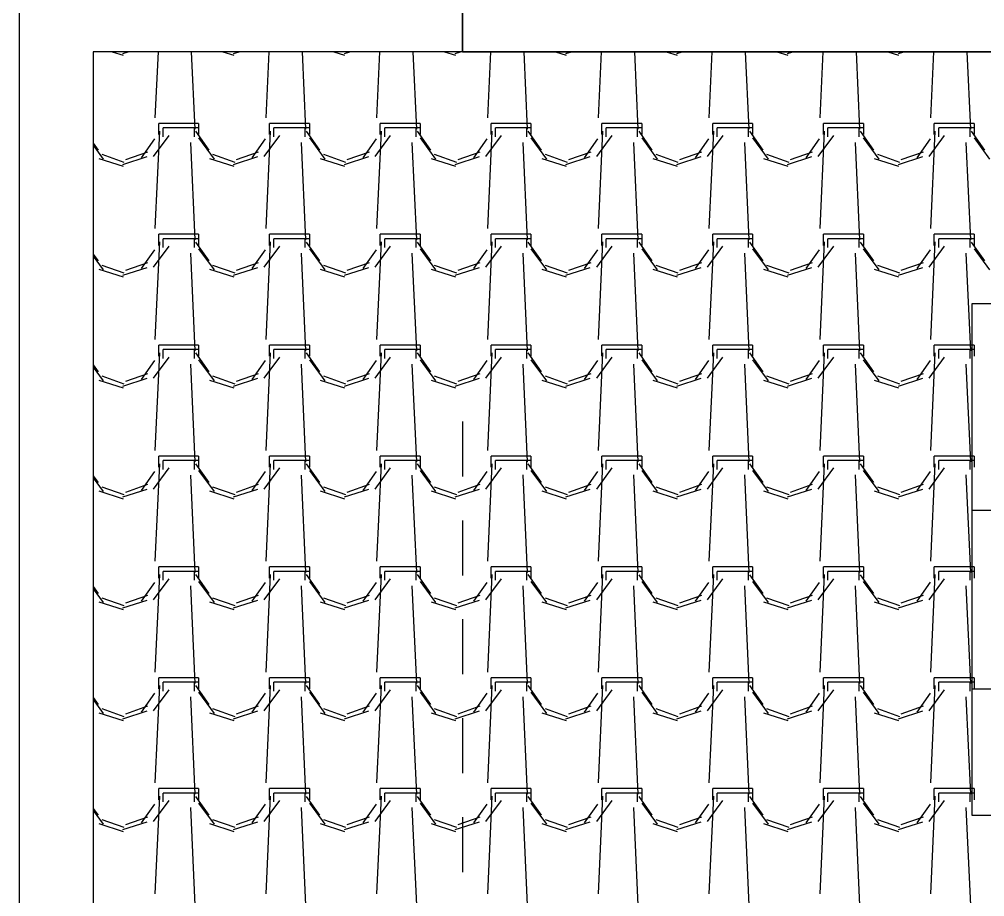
# Model space of a CAD drawing. Header units: millimetres. Extents: x 3923 to 4007, y 744 to 863.
# Drawn here: x 3928.841 to 3931.037, y 844.792 to 846.786 of the extents above; entities that cross this region are included whole.
import ezdxf

# ---------------------------------------------------------------- set-up
doc = ezdxf.new("R2010")
doc.units = ezdxf.units.MM
doc.linetypes.add('HIDDEN2', pattern=[0.1875, 0.125, -0.0625])
for name, color, linetype in [('-HIDRO', 8, 'Continuous'), ('Prumadas_L', 1, 'Continuous'), ('Prumadas_Q', 3, 'Continuous')]:
    doc.layers.add(name, color=color, linetype=linetype)

msp = doc.modelspace()

# ---------------------------------------------------------------- linework, layer by layer
at = {"layer": '-HIDRO', "linetype": 'Continuous'}
for p, q in [((3928.8411, 852.9285), (3928.8411, 830.9115)), ((3929.8491, 846.7125), (3929.8491, 847.2165)), ((3929.8491, 847.2165), (3929.8491, 846.7125)), ((3929.0091, 846.7125), (3929.0091, 831.0795)), ((3932.1171, 846.7125), (3929.0091, 846.7125)), ((3929.0523, 846.7125), (3929.0771, 846.7047)), ((3929.0765, 846.7086), (3929.0888, 846.7125)), ((3929.1566, 846.7125), (3929.1497, 846.5626)), ((3929.2323, 846.7125), (3929.2403, 846.5368)), ((3929.3043, 846.7125), (3929.3291, 846.7047)), ((3929.3285, 846.7086), (3929.3408, 846.7125)), ((3929.4086, 846.7125), (3929.4017, 846.5626)), ((3929.4843, 846.7125), (3929.4923, 846.5368)), ((3929.5563, 846.7125), (3929.5811, 846.7047)), ((3929.5805, 846.7086), (3929.5928, 846.7125)), ((3929.6606, 846.7125), (3929.6537, 846.5626)), ((3929.7363, 846.7125), (3929.7443, 846.5368)), ((3929.8083, 846.7125), (3929.8331, 846.7047)), ((3929.8325, 846.7086), (3929.8448, 846.7125)), ((3929.8491, 846.7125), (3932.3691, 846.7125)), ((3929.9126, 846.7125), (3929.9057, 846.5626)), ((3929.9883, 846.7125), (3929.9963, 846.5368)), ((3930.0603, 846.7125), (3930.0851, 846.7047)), ((3930.0845, 846.7086), (3930.0968, 846.7125)), ((3930.1646, 846.7125), (3930.1577, 846.5626)), ((3930.2403, 846.7125), (3930.2483, 846.5368)), ((3930.3123, 846.7125), (3930.3371, 846.7047)), ((3930.3365, 846.7086), (3930.3488, 846.7125)), ((3930.4166, 846.7125), (3930.4098, 846.5626)), ((3930.4923, 846.7125), (3930.5003, 846.5368)), ((3930.5643, 846.7125), (3930.5891, 846.7047)), ((3930.5885, 846.7086), (3930.6008, 846.7125)), ((3930.6686, 846.7125), (3930.6618, 846.5626)), ((3930.7443, 846.7125), (3930.7523, 846.5368)), ((3930.8163, 846.7125), (3930.8411, 846.7047)), ((3930.8405, 846.7086), (3930.8528, 846.7125)), ((3930.9206, 846.7125), (3930.9138, 846.5626)), ((3930.9963, 846.7125), (3931.0043, 846.5368)), ((3929.2388, 846.5496), (3929.1582, 846.5496)), ((3929.1582, 846.5244), (3929.1582, 846.5496)), ((3929.2489, 846.5496), (3929.2388, 846.5496)), ((3929.2489, 846.5496), (3929.2489, 846.5244)), ((3929.4908, 846.5496), (3929.4102, 846.5496)), ((3929.4102, 846.5244), (3929.4102, 846.5496)), ((3929.5009, 846.5496), (3929.4908, 846.5496)), ((3929.5009, 846.5496), (3929.5009, 846.5244)), ((3929.7428, 846.5496), (3929.6622, 846.5496)), ((3929.6622, 846.5244), (3929.6622, 846.5496)), ((3929.7529, 846.5496), (3929.7428, 846.5496)), ((3929.7529, 846.5496), (3929.7529, 846.5244)), ((3929.9948, 846.5496), (3929.9142, 846.5496)), ((3929.9142, 846.5244), (3929.9142, 846.5496)), ((3930.0049, 846.5496), (3929.9948, 846.5496)), ((3930.0049, 846.5496), (3930.0049, 846.5244)), ((3930.2468, 846.5496), (3930.1662, 846.5496)), ((3930.1662, 846.5244), (3930.1662, 846.5496)), ((3930.2569, 846.5496), (3930.2468, 846.5496)), ((3930.2569, 846.5496), (3930.2569, 846.5244)), ((3930.4988, 846.5496), (3930.4182, 846.5496)), ((3930.4182, 846.5244), (3930.4182, 846.5496)), ((3930.5089, 846.5496), (3930.4988, 846.5496)), ((3930.5089, 846.5496), (3930.5089, 846.5244)), ((3930.7508, 846.5496), (3930.6702, 846.5496)), ((3930.6702, 846.5244), (3930.6702, 846.5496)), ((3930.7609, 846.5496), (3930.7508, 846.5496)), ((3930.7609, 846.5496), (3930.7609, 846.5244)), ((3931.0028, 846.5496), (3930.9222, 846.5496)), ((3930.9222, 846.5244), (3930.9222, 846.5496)), ((3931.0129, 846.5496), (3931.0028, 846.5496)), ((3931.0129, 846.5496), (3931.0129, 846.5244)), ((3929.1598, 846.5323), (3929.1497, 846.3106)), ((3929.2388, 846.5395), (3929.1682, 846.5395)), ((3929.1682, 846.5193), (3929.1682, 846.5395)), ((3929.2388, 846.5395), (3929.2388, 846.5193)), ((3929.2489, 846.5395), (3929.2388, 846.5395)), ((3929.2419, 846.5321), (3929.2721, 846.4892)), ((3929.4118, 846.5323), (3929.4017, 846.3106)), ((3929.4908, 846.5395), (3929.4202, 846.5395)), ((3929.4202, 846.5193), (3929.4202, 846.5395)), ((3929.4908, 846.5395), (3929.4908, 846.5193)), ((3929.5009, 846.5395), (3929.4908, 846.5395)), ((3929.4939, 846.532), (3929.5241, 846.4892)), ((3929.6638, 846.5323), (3929.6537, 846.3106)), ((3929.7428, 846.5395), (3929.6722, 846.5395)), ((3929.6722, 846.5193), (3929.6722, 846.5395)), ((3929.7428, 846.5395), (3929.7428, 846.5193)), ((3929.7529, 846.5395), (3929.7428, 846.5395)), ((3929.7459, 846.532), (3929.7761, 846.4892)), ((3929.9158, 846.5323), (3929.9057, 846.3106)), ((3929.9948, 846.5395), (3929.9242, 846.5395)), ((3929.9242, 846.5193), (3929.9242, 846.5395)), ((3929.9948, 846.5395), (3929.9948, 846.5193)), ((3930.0049, 846.5395), (3929.9948, 846.5395)), ((3929.9979, 846.532), (3930.0281, 846.4892)), ((3930.1678, 846.5323), (3930.1577, 846.3106)), ((3930.2468, 846.5395), (3930.1762, 846.5395)), ((3930.1762, 846.5193), (3930.1762, 846.5395)), ((3930.2468, 846.5395), (3930.2468, 846.5193)), ((3930.2569, 846.5395), (3930.2468, 846.5395)), ((3930.2499, 846.532), (3930.2801, 846.4892)), ((3930.4198, 846.5323), (3930.4098, 846.3106)), ((3930.4988, 846.5395), (3930.4282, 846.5395)), ((3930.4282, 846.5193), (3930.4282, 846.5395)), ((3930.4988, 846.5395), (3930.4988, 846.5193)), ((3930.5089, 846.5395), (3930.4988, 846.5395)), ((3930.5019, 846.532), (3930.5321, 846.4892)), ((3930.6718, 846.5323), (3930.6618, 846.3106)), ((3930.7508, 846.5395), (3930.6802, 846.5395)), ((3930.6802, 846.5193), (3930.6802, 846.5395)), ((3930.7508, 846.5395), (3930.7508, 846.5193)), ((3930.7609, 846.5395), (3930.7508, 846.5395)), ((3930.7539, 846.532), (3930.7841, 846.4892)), ((3930.9238, 846.5323), (3930.9138, 846.3106)), ((3931.0028, 846.5395), (3930.9322, 846.5395)), ((3930.9322, 846.5193), (3930.9322, 846.5395)), ((3931.0028, 846.5395), (3931.0028, 846.5193)), ((3931.0129, 846.5395), (3931.0028, 846.5395)), ((3931.0059, 846.532), (3931.0361, 846.4892)), ((3929.0091, 846.5048), (3929.0201, 846.4892)), ((3929.119, 846.4717), (3929.1492, 846.5145)), ((3929.1464, 846.4747), (3929.1817, 846.5226)), ((3929.2302, 846.5065), (3929.2403, 846.2848)), ((3929.2488, 846.5166), (3929.2841, 846.4687)), ((3929.371, 846.4717), (3929.4012, 846.5145)), ((3929.3984, 846.4747), (3929.4337, 846.5226)), ((3929.4822, 846.5065), (3929.4923, 846.2848)), ((3929.5008, 846.5166), (3929.5361, 846.4687)), ((3929.623, 846.4717), (3929.6532, 846.5145)), ((3929.6504, 846.4747), (3929.6857, 846.5226)), ((3929.7342, 846.5065), (3929.7443, 846.2848)), ((3929.7528, 846.5166), (3929.7881, 846.4687)), ((3929.875, 846.4717), (3929.9052, 846.5145)), ((3929.9024, 846.4747), (3929.9377, 846.5226)), ((3929.9862, 846.5066), (3929.9963, 846.2848)), ((3930.0048, 846.5166), (3930.0401, 846.4687)), ((3930.127, 846.4717), (3930.1572, 846.5145)), ((3930.1544, 846.4747), (3930.1897, 846.5226)), ((3930.2382, 846.5066), (3930.2483, 846.2848)), ((3930.2568, 846.5166), (3930.2921, 846.4687)), ((3930.379, 846.4717), (3930.4093, 846.5145)), ((3930.4064, 846.4747), (3930.4417, 846.5226)), ((3930.4902, 846.5066), (3930.5003, 846.2848)), ((3930.5088, 846.5166), (3930.5441, 846.4687)), ((3930.631, 846.4717), (3930.6613, 846.5145)), ((3930.6584, 846.4747), (3930.6936, 846.5226)), ((3930.7423, 846.5066), (3930.7523, 846.2848)), ((3930.7608, 846.5166), (3930.7961, 846.4687)), ((3930.883, 846.4717), (3930.9133, 846.5145)), ((3930.9104, 846.4747), (3930.9456, 846.5226)), ((3930.9943, 846.5066), (3931.0043, 846.2848)), ((3931.0128, 846.5166), (3931.0481, 846.4687)), ((3929.0091, 846.5), (3929.0321, 846.4687)), ((3929.0831, 846.4679), (3929.1335, 846.4855)), ((3929.3351, 846.4679), (3929.3855, 846.4855)), ((3929.5871, 846.4679), (3929.6375, 846.4855)), ((3929.8391, 846.4679), (3929.8895, 846.4855)), ((3930.0911, 846.4679), (3930.1415, 846.4855)), ((3930.3431, 846.4679), (3930.3935, 846.4855)), ((3930.5951, 846.4679), (3930.6455, 846.4855)), ((3930.8471, 846.4679), (3930.8975, 846.4855)), ((3929.0217, 846.4703), (3929.0771, 846.4527)), ((3929.0288, 846.4796), (3929.0792, 846.4619)), ((3929.0765, 846.4566), (3929.1319, 846.4743)), ((3929.2737, 846.4703), (3929.3291, 846.4527)), ((3929.2808, 846.4796), (3929.3312, 846.4619)), ((3929.3285, 846.4566), (3929.3839, 846.4743)), ((3929.5257, 846.4703), (3929.5811, 846.4527)), ((3929.5328, 846.4796), (3929.5832, 846.4619)), ((3929.5805, 846.4566), (3929.6359, 846.4743)), ((3929.7777, 846.4703), (3929.8331, 846.4527)), ((3929.7848, 846.4796), (3929.8352, 846.4619)), ((3929.8325, 846.4566), (3929.8879, 846.4743)), ((3930.0297, 846.4703), (3930.0851, 846.4527)), ((3930.0368, 846.4796), (3930.0872, 846.4619)), ((3930.0845, 846.4566), (3930.1399, 846.4743)), ((3930.2817, 846.4703), (3930.3371, 846.4527)), ((3930.2888, 846.4796), (3930.3392, 846.4619)), ((3930.3365, 846.4566), (3930.3919, 846.4743)), ((3930.5337, 846.4703), (3930.5891, 846.4527)), ((3930.5408, 846.4796), (3930.5912, 846.4619)), ((3930.5885, 846.4566), (3930.6439, 846.4743)), ((3930.7857, 846.4703), (3930.8411, 846.4527)), ((3930.7928, 846.4796), (3930.8432, 846.4619)), ((3930.8405, 846.4566), (3930.8959, 846.4743)), ((3929.2388, 846.2976), (3929.1582, 846.2976)), ((3929.1582, 846.2724), (3929.1582, 846.2976)), ((3929.2388, 846.2875), (3929.1682, 846.2875)), ((3929.1682, 846.2673), (3929.1682, 846.2875)), ((3929.2489, 846.2976), (3929.2388, 846.2976)), ((3929.2388, 846.2875), (3929.2388, 846.2673)), ((3929.2489, 846.2875), (3929.2388, 846.2875)), ((3929.2489, 846.2976), (3929.2489, 846.2724)), ((3929.4908, 846.2976), (3929.4102, 846.2976)), ((3929.4102, 846.2724), (3929.4102, 846.2976)), ((3929.4908, 846.2875), (3929.4202, 846.2875)), ((3929.4202, 846.2673), (3929.4202, 846.2875)), ((3929.5009, 846.2976), (3929.4908, 846.2976)), ((3929.4908, 846.2875), (3929.4908, 846.2673)), ((3929.5009, 846.2875), (3929.4908, 846.2875)), ((3929.5009, 846.2976), (3929.5009, 846.2724)), ((3929.7428, 846.2976), (3929.6622, 846.2976)), ((3929.6622, 846.2724), (3929.6622, 846.2976)), ((3929.7428, 846.2875), (3929.6722, 846.2875)), ((3929.6722, 846.2673), (3929.6722, 846.2875)), ((3929.7529, 846.2976), (3929.7428, 846.2976)), ((3929.7428, 846.2875), (3929.7428, 846.2673)), ((3929.7529, 846.2875), (3929.7428, 846.2875)), ((3929.7529, 846.2976), (3929.7529, 846.2724)), ((3929.9948, 846.2976), (3929.9142, 846.2976)), ((3929.9142, 846.2724), (3929.9142, 846.2976)), ((3929.9948, 846.2875), (3929.9242, 846.2875)), ((3929.9242, 846.2673), (3929.9242, 846.2875)), ((3930.0049, 846.2976), (3929.9948, 846.2976)), ((3929.9948, 846.2875), (3929.9948, 846.2673)), ((3930.0049, 846.2875), (3929.9948, 846.2875)), ((3930.0049, 846.2976), (3930.0049, 846.2724)), ((3930.2468, 846.2976), (3930.1662, 846.2976)), ((3930.1662, 846.2724), (3930.1662, 846.2976)), ((3930.2468, 846.2875), (3930.1762, 846.2875)), ((3930.1762, 846.2673), (3930.1762, 846.2875)), ((3930.2569, 846.2976), (3930.2468, 846.2976)), ((3930.2468, 846.2875), (3930.2468, 846.2673)), ((3930.2569, 846.2875), (3930.2468, 846.2875)), ((3930.2569, 846.2976), (3930.2569, 846.2724)), ((3930.4988, 846.2976), (3930.4182, 846.2976)), ((3930.4182, 846.2724), (3930.4182, 846.2976)), ((3930.4988, 846.2875), (3930.4282, 846.2875)), ((3930.4282, 846.2673), (3930.4282, 846.2875)), ((3930.5089, 846.2976), (3930.4988, 846.2976)), ((3930.4988, 846.2875), (3930.4988, 846.2673)), ((3930.5089, 846.2875), (3930.4988, 846.2875)), ((3930.5089, 846.2976), (3930.5089, 846.2724)), ((3930.7508, 846.2976), (3930.6702, 846.2976)), ((3930.6702, 846.2724), (3930.6702, 846.2976)), ((3930.7508, 846.2875), (3930.6802, 846.2875)), ((3930.6802, 846.2673), (3930.6802, 846.2875)), ((3930.7609, 846.2976), (3930.7508, 846.2976)), ((3930.7508, 846.2875), (3930.7508, 846.2673)), ((3930.7609, 846.2875), (3930.7508, 846.2875)), ((3930.7609, 846.2976), (3930.7609, 846.2724)), ((3931.0028, 846.2976), (3930.9222, 846.2976)), ((3930.9222, 846.2724), (3930.9222, 846.2976)), ((3931.0028, 846.2875), (3930.9322, 846.2875)), ((3930.9322, 846.2673), (3930.9322, 846.2875)), ((3931.0129, 846.2976), (3931.0028, 846.2976)), ((3931.0028, 846.2875), (3931.0028, 846.2673)), ((3931.0129, 846.2875), (3931.0028, 846.2875)), ((3931.0129, 846.2976), (3931.0129, 846.2724)), ((3929.119, 846.2197), (3929.1492, 846.2625)), ((3929.1464, 846.2227), (3929.1817, 846.2706)), ((3929.1598, 846.2803), (3929.1497, 846.0586)), ((3929.2419, 846.2801), (3929.2721, 846.2372)), ((3929.2488, 846.2646), (3929.2841, 846.2167)), ((3929.371, 846.2197), (3929.4012, 846.2625)), ((3929.3984, 846.2227), (3929.4337, 846.2706)), ((3929.4118, 846.2803), (3929.4017, 846.0586)), ((3929.4939, 846.2801), (3929.5241, 846.2372)), ((3929.5008, 846.2646), (3929.5361, 846.2167)), ((3929.623, 846.2197), (3929.6532, 846.2625)), ((3929.6504, 846.2227), (3929.6857, 846.2706)), ((3929.6638, 846.2803), (3929.6537, 846.0586)), ((3929.7459, 846.28), (3929.7761, 846.2372)), ((3929.7528, 846.2646), (3929.7881, 846.2167)), ((3929.875, 846.2197), (3929.9052, 846.2625)), ((3929.9024, 846.2227), (3929.9377, 846.2706)), ((3929.9158, 846.2803), (3929.9057, 846.0586)), ((3929.9979, 846.28), (3930.0281, 846.2372)), ((3930.0048, 846.2646), (3930.0401, 846.2167)), ((3930.127, 846.2197), (3930.1573, 846.2625)), ((3930.1544, 846.2227), (3930.1897, 846.2706)), ((3930.1678, 846.2803), (3930.1577, 846.0586)), ((3930.2499, 846.28), (3930.2801, 846.2372)), ((3930.2568, 846.2646), (3930.2921, 846.2167)), ((3930.379, 846.2197), (3930.4093, 846.2625)), ((3930.4064, 846.2227), (3930.4416, 846.2706)), ((3930.4198, 846.2803), (3930.4098, 846.0586)), ((3930.5019, 846.28), (3930.5321, 846.2372)), ((3930.5088, 846.2646), (3930.5441, 846.2167)), ((3930.631, 846.2197), (3930.6613, 846.2625)), ((3930.6584, 846.2227), (3930.6936, 846.2706)), ((3930.6718, 846.2803), (3930.6618, 846.0586)), ((3930.7539, 846.28), (3930.7841, 846.2372)), ((3930.7608, 846.2646), (3930.7961, 846.2167)), ((3930.883, 846.2197), (3930.9133, 846.2625)), ((3930.9104, 846.2227), (3930.9456, 846.2706)), ((3930.9238, 846.2803), (3930.9138, 846.0586)), ((3931.0059, 846.28), (3931.0361, 846.2372)), ((3931.0128, 846.2646), (3931.0481, 846.2167)), ((3929.0091, 846.2528), (3929.0201, 846.2372)), ((3929.0091, 846.248), (3929.0321, 846.2167)), ((3929.2302, 846.2545), (3929.2403, 846.0328)), ((3929.4822, 846.2545), (3929.4923, 846.0328)), ((3929.7342, 846.2545), (3929.7443, 846.0328)), ((3929.9862, 846.2546), (3929.9963, 846.0328)), ((3930.2382, 846.2546), (3930.2483, 846.0328)), ((3930.4902, 846.2546), (3930.5003, 846.0328)), ((3930.7423, 846.2546), (3930.7523, 846.0328)), ((3930.9943, 846.2546), (3931.0043, 846.0328)), ((3929.0217, 846.2183), (3929.0771, 846.2007)), ((3929.0288, 846.2276), (3929.0792, 846.2099)), ((3929.0765, 846.2046), (3929.1319, 846.2223)), ((3929.0831, 846.2159), (3929.1335, 846.2335)), ((3929.2737, 846.2183), (3929.3291, 846.2007)), ((3929.2808, 846.2276), (3929.3312, 846.2099)), ((3929.3285, 846.2046), (3929.3839, 846.2223)), ((3929.3351, 846.2159), (3929.3855, 846.2335)), ((3929.5257, 846.2183), (3929.5811, 846.2007)), ((3929.5328, 846.2276), (3929.5832, 846.2099)), ((3929.5805, 846.2046), (3929.6359, 846.2223)), ((3929.5871, 846.2159), (3929.6375, 846.2335)), ((3929.7777, 846.2183), (3929.8331, 846.2007)), ((3929.7848, 846.2276), (3929.8352, 846.2099)), ((3929.8325, 846.2046), (3929.8879, 846.2223)), ((3929.8391, 846.2159), (3929.8895, 846.2335)), ((3930.0297, 846.2183), (3930.0851, 846.2007)), ((3930.0368, 846.2276), (3930.0872, 846.2099)), ((3930.0845, 846.2046), (3930.1399, 846.2223)), ((3930.0911, 846.2159), (3930.1415, 846.2335)), ((3930.2817, 846.2183), (3930.3371, 846.2007)), ((3930.2888, 846.2276), (3930.3392, 846.2099)), ((3930.3365, 846.2046), (3930.3919, 846.2223)), ((3930.3431, 846.2159), (3930.3935, 846.2335)), ((3930.5337, 846.2183), (3930.5891, 846.2007)), ((3930.5408, 846.2276), (3930.5912, 846.2099)), ((3930.5885, 846.2046), (3930.6439, 846.2223)), ((3930.5951, 846.2159), (3930.6455, 846.2335)), ((3930.7857, 846.2183), (3930.8411, 846.2007)), ((3930.7928, 846.2276), (3930.8432, 846.2099)), ((3930.8405, 846.2046), (3930.8959, 846.2223)), ((3930.8471, 846.2159), (3930.8975, 846.2335)), ((3929.2388, 846.0456), (3929.1582, 846.0456)), ((3929.1582, 846.0204), (3929.1582, 846.0456)), ((3929.2489, 846.0456), (3929.2388, 846.0456)), ((3929.2489, 846.0456), (3929.2489, 846.0204)), ((3929.4908, 846.0456), (3929.4102, 846.0456)), ((3929.4102, 846.0204), (3929.4102, 846.0456)), ((3929.5009, 846.0456), (3929.4908, 846.0456)), ((3929.5009, 846.0456), (3929.5009, 846.0204)), ((3929.7428, 846.0456), (3929.6622, 846.0456)), ((3929.6622, 846.0204), (3929.6622, 846.0456)), ((3929.7529, 846.0456), (3929.7428, 846.0456)), ((3929.7529, 846.0456), (3929.7529, 846.0204)), ((3929.9948, 846.0456), (3929.9142, 846.0456)), ((3929.9142, 846.0204), (3929.9142, 846.0456)), ((3930.0049, 846.0456), (3929.9948, 846.0456)), ((3930.0049, 846.0456), (3930.0049, 846.0204)), ((3930.2468, 846.0456), (3930.1662, 846.0456)), ((3930.1662, 846.0204), (3930.1662, 846.0456)), ((3930.2569, 846.0456), (3930.2468, 846.0456)), ((3930.2569, 846.0456), (3930.2569, 846.0204)), ((3930.4988, 846.0456), (3930.4182, 846.0456)), ((3930.4182, 846.0204), (3930.4182, 846.0456)), ((3930.5089, 846.0456), (3930.4988, 846.0456)), ((3930.5089, 846.0456), (3930.5089, 846.0204)), ((3930.7508, 846.0456), (3930.6702, 846.0456)), ((3930.6702, 846.0204), (3930.6702, 846.0456)), ((3930.7609, 846.0456), (3930.7508, 846.0456)), ((3930.7609, 846.0456), (3930.7609, 846.0204)), ((3931.0028, 846.0456), (3930.9222, 846.0456)), ((3930.9222, 846.0204), (3930.9222, 846.0456)), ((3931.0129, 846.0456), (3931.0028, 846.0456)), ((3931.0129, 846.0456), (3931.0129, 846.0204)), ((3929.1598, 846.0283), (3929.1497, 845.8066)), ((3929.2388, 846.0355), (3929.1682, 846.0355)), ((3929.1682, 846.0153), (3929.1682, 846.0355)), ((3929.2388, 846.0355), (3929.2388, 846.0153)), ((3929.2489, 846.0355), (3929.2388, 846.0355)), ((3929.2419, 846.0281), (3929.2721, 845.9852)), ((3929.4118, 846.0283), (3929.4017, 845.8066)), ((3929.4908, 846.0355), (3929.4202, 846.0355)), ((3929.4202, 846.0153), (3929.4202, 846.0355)), ((3929.4908, 846.0355), (3929.4908, 846.0153)), ((3929.5009, 846.0355), (3929.4908, 846.0355)), ((3929.4939, 846.0281), (3929.5241, 845.9852)), ((3929.6638, 846.0283), (3929.6537, 845.8066)), ((3929.7428, 846.0355), (3929.6722, 846.0355)), ((3929.6722, 846.0153), (3929.6722, 846.0355)), ((3929.7428, 846.0355), (3929.7428, 846.0153)), ((3929.7529, 846.0355), (3929.7428, 846.0355)), ((3929.7459, 846.0281), (3929.7761, 845.9852)), ((3929.9158, 846.0283), (3929.9057, 845.8066)), ((3929.9948, 846.0355), (3929.9242, 846.0355)), ((3929.9242, 846.0153), (3929.9242, 846.0355)), ((3929.9948, 846.0355), (3929.9948, 846.0153)), ((3930.0049, 846.0355), (3929.9948, 846.0355)), ((3929.9979, 846.028), (3930.0281, 845.9852)), ((3930.1678, 846.0283), (3930.1577, 845.8066)), ((3930.2468, 846.0355), (3930.1762, 846.0355)), ((3930.1762, 846.0153), (3930.1762, 846.0355)), ((3930.2468, 846.0355), (3930.2468, 846.0153)), ((3930.2569, 846.0355), (3930.2468, 846.0355)), ((3930.2499, 846.028), (3930.2801, 845.9852)), ((3930.4198, 846.0283), (3930.4098, 845.8066)), ((3930.4988, 846.0355), (3930.4282, 846.0355)), ((3930.4282, 846.0153), (3930.4282, 846.0355)), ((3930.4988, 846.0355), (3930.4988, 846.0153)), ((3930.5089, 846.0355), (3930.4988, 846.0355)), ((3930.5019, 846.028), (3930.5321, 845.9852)), ((3930.6718, 846.0283), (3930.6618, 845.8066)), ((3930.7508, 846.0355), (3930.6802, 846.0355)), ((3930.6802, 846.0153), (3930.6802, 846.0355)), ((3930.7508, 846.0355), (3930.7508, 846.0153)), ((3930.7609, 846.0355), (3930.7508, 846.0355)), ((3930.7539, 846.028), (3930.7841, 845.9852)), ((3930.9238, 846.0283), (3930.9138, 845.8066)), ((3931.0028, 846.0355), (3930.9322, 846.0355)), ((3930.9322, 846.0153), (3930.9322, 846.0355)), ((3931.0028, 846.0355), (3931.0028, 846.0153)), ((3931.0129, 846.0355), (3931.0028, 846.0355)), ((3929.0091, 846.0008), (3929.0201, 845.9852)), ((3929.119, 845.9677), (3929.1492, 846.0105)), ((3929.1464, 845.9707), (3929.1817, 846.0186)), ((3929.2302, 846.0025), (3929.2403, 845.7808)), ((3929.2489, 846.0126), (3929.2841, 845.9647)), ((3929.371, 845.9677), (3929.4012, 846.0105)), ((3929.3984, 845.9707), (3929.4337, 846.0186)), ((3929.4822, 846.0025), (3929.4923, 845.7808)), ((3929.5008, 846.0126), (3929.5361, 845.9647)), ((3929.623, 845.9677), (3929.6532, 846.0105)), ((3929.6504, 845.9707), (3929.6857, 846.0186)), ((3929.7342, 846.0025), (3929.7443, 845.7808)), ((3929.7528, 846.0126), (3929.7881, 845.9647)), ((3929.875, 845.9677), (3929.9052, 846.0105)), ((3929.9024, 845.9707), (3929.9377, 846.0186)), ((3929.9862, 846.0026), (3929.9963, 845.7808)), ((3930.0048, 846.0126), (3930.0401, 845.9647)), ((3930.127, 845.9677), (3930.1573, 846.0105)), ((3930.1544, 845.9707), (3930.1896, 846.0186)), ((3930.2382, 846.0026), (3930.2483, 845.7808)), ((3930.2568, 846.0126), (3930.2921, 845.9647)), ((3930.379, 845.9677), (3930.4093, 846.0105)), ((3930.4064, 845.9707), (3930.4416, 846.0186)), ((3930.4902, 846.0026), (3930.5003, 845.7808)), ((3930.5088, 846.0126), (3930.5441, 845.9647)), ((3930.631, 845.9677), (3930.6613, 846.0105)), ((3930.6584, 845.9707), (3930.6936, 846.0186)), ((3930.7423, 846.0026), (3930.7523, 845.7808)), ((3930.7608, 846.0126), (3930.7961, 845.9647)), ((3930.883, 845.9677), (3930.9133, 846.0105)), ((3930.9104, 845.9707), (3930.9456, 846.0186)), ((3930.9943, 846.0026), (3931.0043, 845.7808)), ((3929.0091, 845.996), (3929.0321, 845.9647)), ((3929.0831, 845.9639), (3929.1335, 845.9815)), ((3929.3351, 845.9639), (3929.3855, 845.9815)), ((3929.5871, 845.9639), (3929.6375, 845.9815)), ((3929.8391, 845.9639), (3929.8895, 845.9815)), ((3930.0911, 845.9639), (3930.1415, 845.9815)), ((3930.3431, 845.9639), (3930.3935, 845.9815)), ((3930.5951, 845.9639), (3930.6455, 845.9815)), ((3930.8471, 845.9639), (3930.8975, 845.9815)), ((3929.0217, 845.9663), (3929.0771, 845.9487)), ((3929.0288, 845.9756), (3929.0792, 845.9579)), ((3929.0765, 845.9526), (3929.1319, 845.9703)), ((3929.2737, 845.9663), (3929.3291, 845.9487)), ((3929.2808, 845.9756), (3929.3312, 845.9579)), ((3929.3285, 845.9526), (3929.3839, 845.9703)), ((3929.5257, 845.9663), (3929.5811, 845.9487)), ((3929.5328, 845.9756), (3929.5832, 845.9579)), ((3929.5805, 845.9526), (3929.6359, 845.9703)), ((3929.7777, 845.9663), (3929.8331, 845.9487)), ((3929.7848, 845.9756), (3929.8352, 845.9579)), ((3929.8325, 845.9526), (3929.8879, 845.9703)), ((3930.0297, 845.9663), (3930.0851, 845.9487)), ((3930.0368, 845.9756), (3930.0872, 845.9579)), ((3930.0845, 845.9526), (3930.1399, 845.9703)), ((3930.2817, 845.9663), (3930.3371, 845.9487)), ((3930.2888, 845.9756), (3930.3392, 845.9579)), ((3930.3365, 845.9526), (3930.3919, 845.9703)), ((3930.5337, 845.9663), (3930.5891, 845.9487)), ((3930.5408, 845.9756), (3930.5912, 845.9579)), ((3930.5885, 845.9526), (3930.6439, 845.9703)), ((3930.7857, 845.9663), (3930.8411, 845.9487)), ((3930.7928, 845.9756), (3930.8432, 845.9579)), ((3930.8405, 845.9526), (3930.8959, 845.9703)), ((3929.2388, 845.7936), (3929.1582, 845.7936)), ((3929.1582, 845.7684), (3929.1582, 845.7936)), ((3929.2388, 845.7835), (3929.1682, 845.7835)), ((3929.1682, 845.7633), (3929.1682, 845.7835)), ((3929.2489, 845.7936), (3929.2388, 845.7936)), ((3929.2388, 845.7835), (3929.2388, 845.7633)), ((3929.2489, 845.7835), (3929.2388, 845.7835)), ((3929.2489, 845.7936), (3929.2489, 845.7684)), ((3929.4908, 845.7936), (3929.4102, 845.7936)), ((3929.4102, 845.7684), (3929.4102, 845.7936)), ((3929.4908, 845.7835), (3929.4202, 845.7835)), ((3929.4202, 845.7633), (3929.4202, 845.7835)), ((3929.5009, 845.7936), (3929.4908, 845.7936)), ((3929.4908, 845.7835), (3929.4908, 845.7633)), ((3929.5009, 845.7835), (3929.4908, 845.7835)), ((3929.5009, 845.7936), (3929.5009, 845.7684)), ((3929.7428, 845.7936), (3929.6622, 845.7936)), ((3929.6622, 845.7684), (3929.6622, 845.7936)), ((3929.7428, 845.7835), (3929.6722, 845.7835)), ((3929.6722, 845.7633), (3929.6722, 845.7835)), ((3929.7529, 845.7936), (3929.7428, 845.7936)), ((3929.7428, 845.7835), (3929.7428, 845.7633)), ((3929.7529, 845.7835), (3929.7428, 845.7835)), ((3929.7529, 845.7936), (3929.7529, 845.7684)), ((3929.9948, 845.7936), (3929.9142, 845.7936)), ((3929.9142, 845.7684), (3929.9142, 845.7936)), ((3929.9948, 845.7835), (3929.9242, 845.7835)), ((3929.9242, 845.7633), (3929.9242, 845.7835)), ((3930.0049, 845.7936), (3929.9948, 845.7936)), ((3929.9948, 845.7835), (3929.9948, 845.7633)), ((3930.0049, 845.7835), (3929.9948, 845.7835)), ((3930.0049, 845.7936), (3930.0049, 845.7684)), ((3930.2468, 845.7936), (3930.1662, 845.7936)), ((3930.1662, 845.7684), (3930.1662, 845.7936)), ((3930.2468, 845.7835), (3930.1762, 845.7835)), ((3930.1762, 845.7633), (3930.1762, 845.7835)), ((3930.2569, 845.7936), (3930.2468, 845.7936)), ((3930.2468, 845.7835), (3930.2468, 845.7633)), ((3930.2569, 845.7835), (3930.2468, 845.7835)), ((3930.2569, 845.7936), (3930.2569, 845.7684)), ((3930.4988, 845.7936), (3930.4182, 845.7936)), ((3930.4182, 845.7684), (3930.4182, 845.7936)), ((3930.4988, 845.7835), (3930.4282, 845.7835)), ((3930.4282, 845.7633), (3930.4282, 845.7835)), ((3930.5089, 845.7936), (3930.4988, 845.7936)), ((3930.4988, 845.7835), (3930.4988, 845.7633)), ((3930.5089, 845.7835), (3930.4988, 845.7835)), ((3930.5089, 845.7936), (3930.5089, 845.7684)), ((3930.7508, 845.7936), (3930.6702, 845.7936)), ((3930.6702, 845.7684), (3930.6702, 845.7936)), ((3930.7508, 845.7835), (3930.6802, 845.7835)), ((3930.6802, 845.7633), (3930.6802, 845.7835)), ((3930.7609, 845.7936), (3930.7508, 845.7936)), ((3930.7508, 845.7835), (3930.7508, 845.7633)), ((3930.7609, 845.7835), (3930.7508, 845.7835)), ((3930.7609, 845.7936), (3930.7609, 845.7684)), ((3931.0028, 845.7936), (3930.9222, 845.7936)), ((3930.9222, 845.7684), (3930.9222, 845.7936)), ((3931.0028, 845.7835), (3930.9322, 845.7835)), ((3930.9322, 845.7633), (3930.9322, 845.7835)), ((3931.0129, 845.7936), (3931.0028, 845.7936)), ((3931.0028, 845.7835), (3931.0028, 845.7633)), ((3931.0129, 845.7835), (3931.0028, 845.7835)), ((3931.0129, 845.7936), (3931.0129, 845.7684)), ((3929.119, 845.7157), (3929.1492, 845.7585)), ((3929.1464, 845.7187), (3929.1817, 845.7666)), ((3929.1598, 845.7763), (3929.1497, 845.5546)), ((3929.2419, 845.7761), (3929.2721, 845.7332)), ((3929.2489, 845.7606), (3929.2841, 845.7127)), ((3929.371, 845.7157), (3929.4012, 845.7585)), ((3929.3984, 845.7187), (3929.4337, 845.7666)), ((3929.4118, 845.7763), (3929.4017, 845.5546)), ((3929.4939, 845.7761), (3929.5241, 845.7332)), ((3929.5009, 845.7606), (3929.5361, 845.7127)), ((3929.623, 845.7157), (3929.6532, 845.7585)), ((3929.6504, 845.7187), (3929.6857, 845.7666)), ((3929.6638, 845.7763), (3929.6537, 845.5546)), ((3929.7459, 845.7761), (3929.7761, 845.7332)), ((3929.7528, 845.7606), (3929.7881, 845.7127)), ((3929.875, 845.7157), (3929.9053, 845.7585)), ((3929.9024, 845.7187), (3929.9376, 845.7666)), ((3929.9158, 845.7763), (3929.9057, 845.5546)), ((3929.9979, 845.7761), (3930.0281, 845.7332)), ((3930.0048, 845.7606), (3930.0401, 845.7127)), ((3930.127, 845.7157), (3930.1573, 845.7585)), ((3930.1544, 845.7187), (3930.1896, 845.7666)), ((3930.1678, 845.7763), (3930.1577, 845.5546)), ((3930.2499, 845.776), (3930.2801, 845.7332)), ((3930.2568, 845.7606), (3930.2921, 845.7127)), ((3930.379, 845.7157), (3930.4093, 845.7585)), ((3930.4064, 845.7187), (3930.4416, 845.7666)), ((3930.4198, 845.7763), (3930.4098, 845.5546)), ((3930.5019, 845.776), (3930.5321, 845.7332)), ((3930.5088, 845.7606), (3930.5441, 845.7127)), ((3930.631, 845.7157), (3930.6613, 845.7585)), ((3930.6584, 845.7187), (3930.6936, 845.7666)), ((3930.6718, 845.7763), (3930.6618, 845.5546)), ((3930.7539, 845.776), (3930.7841, 845.7332)), ((3930.7608, 845.7606), (3930.7961, 845.7127)), ((3930.883, 845.7157), (3930.9133, 845.7586)), ((3930.9104, 845.7187), (3930.9456, 845.7666)), ((3930.9238, 845.7763), (3930.9138, 845.5546)), ((3929.0091, 845.7488), (3929.0201, 845.7332)), ((3929.0091, 845.744), (3929.0321, 845.7127)), ((3929.2302, 845.7505), (3929.2403, 845.5288)), ((3929.4822, 845.7505), (3929.4923, 845.5288)), ((3929.7342, 845.7505), (3929.7443, 845.5288)), ((3929.9862, 845.7506), (3929.9963, 845.5288)), ((3930.2382, 845.7506), (3930.2483, 845.5288)), ((3930.4902, 845.7506), (3930.5003, 845.5288)), ((3930.7423, 845.7506), (3930.7523, 845.5288)), ((3930.9943, 845.7506), (3931.0043, 845.5288)), ((3929.0217, 845.7143), (3929.0771, 845.6966)), ((3929.0288, 845.7236), (3929.0792, 845.7059)), ((3929.0765, 845.7006), (3929.1319, 845.7182)), ((3929.0831, 845.7119), (3929.1335, 845.7295)), ((3929.2737, 845.7143), (3929.3291, 845.6966)), ((3929.2808, 845.7236), (3929.3312, 845.7059)), ((3929.3285, 845.7006), (3929.3839, 845.7182)), ((3929.3351, 845.7119), (3929.3855, 845.7295)), ((3929.5257, 845.7143), (3929.5811, 845.6966)), ((3929.5328, 845.7236), (3929.5832, 845.7059)), ((3929.5805, 845.7006), (3929.6359, 845.7182)), ((3929.5871, 845.7119), (3929.6375, 845.7295)), ((3929.7777, 845.7143), (3929.8331, 845.6966)), ((3929.7848, 845.7236), (3929.8352, 845.7059)), ((3929.8325, 845.7006), (3929.8879, 845.7182)), ((3929.8391, 845.7119), (3929.8895, 845.7295)), ((3930.0297, 845.7143), (3930.0851, 845.6966)), ((3930.0368, 845.7236), (3930.0872, 845.7059)), ((3930.0845, 845.7006), (3930.1399, 845.7182)), ((3930.0911, 845.7119), (3930.1415, 845.7295)), ((3930.2817, 845.7143), (3930.3371, 845.6966)), ((3930.2888, 845.7236), (3930.3392, 845.7059)), ((3930.3365, 845.7006), (3930.3919, 845.7182)), ((3930.3431, 845.7119), (3930.3935, 845.7295)), ((3930.5337, 845.7143), (3930.5891, 845.6966)), ((3930.5408, 845.7236), (3930.5912, 845.7059)), ((3930.5885, 845.7006), (3930.6439, 845.7182)), ((3930.5951, 845.7119), (3930.6455, 845.7295)), ((3930.7857, 845.7143), (3930.8411, 845.6966)), ((3930.7928, 845.7236), (3930.8432, 845.7059)), ((3930.8405, 845.7006), (3930.8959, 845.7182)), ((3930.8471, 845.7119), (3930.8975, 845.7295)), ((3929.2388, 845.5416), (3929.1582, 845.5416)), ((3929.1582, 845.5164), (3929.1582, 845.5416)), ((3929.2489, 845.5416), (3929.2388, 845.5416)), ((3929.2489, 845.5416), (3929.2489, 845.5164)), ((3929.4908, 845.5416), (3929.4102, 845.5416)), ((3929.4102, 845.5164), (3929.4102, 845.5416)), ((3929.5009, 845.5416), (3929.4908, 845.5416)), ((3929.5009, 845.5416), (3929.5009, 845.5164)), ((3929.7428, 845.5416), (3929.6622, 845.5416)), ((3929.6622, 845.5164), (3929.6622, 845.5416)), ((3929.7529, 845.5416), (3929.7428, 845.5416)), ((3929.7529, 845.5416), (3929.7529, 845.5164)), ((3929.9948, 845.5416), (3929.9142, 845.5416)), ((3929.9142, 845.5164), (3929.9142, 845.5416)), ((3930.0049, 845.5416), (3929.9948, 845.5416)), ((3930.0049, 845.5416), (3930.0049, 845.5164)), ((3930.2468, 845.5416), (3930.1662, 845.5416)), ((3930.1662, 845.5164), (3930.1662, 845.5416)), ((3930.2569, 845.5416), (3930.2468, 845.5416)), ((3930.2569, 845.5416), (3930.2569, 845.5164)), ((3930.4988, 845.5416), (3930.4182, 845.5416)), ((3930.4182, 845.5164), (3930.4182, 845.5416)), ((3930.5089, 845.5416), (3930.4988, 845.5416)), ((3930.5089, 845.5416), (3930.5089, 845.5164)), ((3930.7508, 845.5416), (3930.6702, 845.5416)), ((3930.6702, 845.5164), (3930.6702, 845.5416)), ((3930.7609, 845.5416), (3930.7508, 845.5416)), ((3930.7609, 845.5416), (3930.7609, 845.5164)), ((3931.0028, 845.5416), (3930.9222, 845.5416)), ((3930.9222, 845.5164), (3930.9222, 845.5416)), ((3931.0129, 845.5416), (3931.0028, 845.5416)), ((3931.0129, 845.5416), (3931.0129, 845.5164)), ((3929.1598, 845.5243), (3929.1497, 845.3026)), ((3929.2388, 845.5315), (3929.1682, 845.5315)), ((3929.1682, 845.5113), (3929.1682, 845.5315)), ((3929.2388, 845.5315), (3929.2388, 845.5113)), ((3929.2489, 845.5315), (3929.2388, 845.5315)), ((3929.2419, 845.5241), (3929.2721, 845.4812)), ((3929.4118, 845.5243), (3929.4017, 845.3026)), ((3929.4908, 845.5315), (3929.4202, 845.5315)), ((3929.4202, 845.5113), (3929.4202, 845.5315)), ((3929.4908, 845.5315), (3929.4908, 845.5113)), ((3929.5009, 845.5315), (3929.4908, 845.5315)), ((3929.4939, 845.5241), (3929.5241, 845.4812)), ((3929.6638, 845.5243), (3929.6537, 845.3026)), ((3929.7428, 845.5315), (3929.6722, 845.5315)), ((3929.6722, 845.5113), (3929.6722, 845.5315)), ((3929.7428, 845.5315), (3929.7428, 845.5113)), ((3929.7529, 845.5315), (3929.7428, 845.5315)), ((3929.7459, 845.5241), (3929.7761, 845.4812)), ((3929.9158, 845.5243), (3929.9057, 845.3026)), ((3929.9948, 845.5315), (3929.9242, 845.5315)), ((3929.9242, 845.5113), (3929.9242, 845.5315)), ((3929.9948, 845.5315), (3929.9948, 845.5113)), ((3930.0049, 845.5315), (3929.9948, 845.5315)), ((3929.9979, 845.5241), (3930.0281, 845.4812)), ((3930.1678, 845.5243), (3930.1577, 845.3026)), ((3930.2468, 845.5315), (3930.1762, 845.5315)), ((3930.1762, 845.5113), (3930.1762, 845.5315)), ((3930.2468, 845.5315), (3930.2468, 845.5113)), ((3930.2569, 845.5315), (3930.2468, 845.5315)), ((3930.2499, 845.524), (3930.2801, 845.4812)), ((3930.4198, 845.5243), (3930.4098, 845.3026)), ((3930.4988, 845.5315), (3930.4282, 845.5315)), ((3930.4282, 845.5113), (3930.4282, 845.5315)), ((3930.4988, 845.5315), (3930.4988, 845.5113)), ((3930.5089, 845.5315), (3930.4988, 845.5315)), ((3930.5019, 845.524), (3930.5321, 845.4812)), ((3930.6718, 845.5243), (3930.6618, 845.3026)), ((3930.7508, 845.5315), (3930.6802, 845.5315)), ((3930.6802, 845.5113), (3930.6802, 845.5315)), ((3930.7508, 845.5315), (3930.7508, 845.5113)), ((3930.7609, 845.5315), (3930.7508, 845.5315)), ((3930.7539, 845.524), (3930.7841, 845.4812)), ((3930.9238, 845.5243), (3930.9138, 845.3026)), ((3931.0028, 845.5315), (3930.9322, 845.5315)), ((3930.9322, 845.5113), (3930.9322, 845.5315)), ((3931.0028, 845.5315), (3931.0028, 845.5113)), ((3931.0129, 845.5315), (3931.0028, 845.5315)), ((3929.0091, 845.4968), (3929.0201, 845.4812)), ((3929.119, 845.4637), (3929.1492, 845.5065)), ((3929.1464, 845.4667), (3929.1817, 845.5146)), ((3929.2302, 845.4985), (3929.2403, 845.2768)), ((3929.2489, 845.5086), (3929.2841, 845.4607)), ((3929.371, 845.4637), (3929.4012, 845.5065)), ((3929.3984, 845.4667), (3929.4337, 845.5146)), ((3929.4822, 845.4985), (3929.4923, 845.2768)), ((3929.5009, 845.5086), (3929.5361, 845.4607)), ((3929.623, 845.4637), (3929.6533, 845.5065)), ((3929.6504, 845.4667), (3929.6857, 845.5146)), ((3929.7342, 845.4985), (3929.7443, 845.2768)), ((3929.7529, 845.5086), (3929.7881, 845.4607)), ((3929.875, 845.4637), (3929.9053, 845.5065)), ((3929.9024, 845.4667), (3929.9376, 845.5146)), ((3929.9862, 845.4986), (3929.9963, 845.2768)), ((3930.0048, 845.5086), (3930.0401, 845.4607)), ((3930.127, 845.4637), (3930.1573, 845.5065)), ((3930.1544, 845.4667), (3930.1896, 845.5146)), ((3930.2382, 845.4986), (3930.2483, 845.2768)), ((3930.2568, 845.5086), (3930.2921, 845.4607)), ((3930.379, 845.4637), (3930.4093, 845.5065)), ((3930.4064, 845.4667), (3930.4416, 845.5146)), ((3930.4902, 845.4986), (3930.5003, 845.2768)), ((3930.5088, 845.5086), (3930.5441, 845.4607)), ((3930.631, 845.4637), (3930.6613, 845.5065)), ((3930.6584, 845.4667), (3930.6936, 845.5146)), ((3930.7423, 845.4986), (3930.7523, 845.2768)), ((3930.7608, 845.5086), (3930.7961, 845.4607)), ((3930.883, 845.4637), (3930.9133, 845.5066)), ((3930.9104, 845.4667), (3930.9456, 845.5146)), ((3930.9943, 845.4986), (3931.0043, 845.2768)), ((3929.0091, 845.492), (3929.0321, 845.4607)), ((3929.0288, 845.4716), (3929.0792, 845.4539)), ((3929.0831, 845.4599), (3929.1335, 845.4775)), ((3929.2808, 845.4716), (3929.3312, 845.4539)), ((3929.3351, 845.4599), (3929.3855, 845.4775)), ((3929.5328, 845.4716), (3929.5832, 845.4539)), ((3929.5871, 845.4599), (3929.6375, 845.4775)), ((3929.7848, 845.4716), (3929.8352, 845.4539)), ((3929.8391, 845.4599), (3929.8895, 845.4775)), ((3930.0368, 845.4716), (3930.0872, 845.4539)), ((3930.0911, 845.4599), (3930.1415, 845.4775)), ((3930.2888, 845.4716), (3930.3392, 845.4539)), ((3930.3431, 845.4599), (3930.3935, 845.4775)), ((3930.5408, 845.4716), (3930.5912, 845.4539)), ((3930.5951, 845.4599), (3930.6455, 845.4775)), ((3930.7928, 845.4716), (3930.8432, 845.4539)), ((3930.8471, 845.4599), (3930.8975, 845.4775)), ((3929.0217, 845.4623), (3929.0771, 845.4446)), ((3929.0765, 845.4486), (3929.1319, 845.4662)), ((3929.2737, 845.4623), (3929.3291, 845.4446)), ((3929.3285, 845.4486), (3929.3839, 845.4662)), ((3929.5257, 845.4623), (3929.5811, 845.4446)), ((3929.5805, 845.4486), (3929.6359, 845.4662)), ((3929.7777, 845.4623), (3929.8331, 845.4446)), ((3929.8325, 845.4486), (3929.8879, 845.4662)), ((3930.0297, 845.4623), (3930.0851, 845.4446)), ((3930.0845, 845.4486), (3930.1399, 845.4662)), ((3930.2817, 845.4623), (3930.3371, 845.4446)), ((3930.3365, 845.4486), (3930.3919, 845.4662)), ((3930.5337, 845.4623), (3930.5891, 845.4446)), ((3930.5885, 845.4486), (3930.6439, 845.4662)), ((3930.7857, 845.4623), (3930.8411, 845.4446)), ((3930.8405, 845.4486), (3930.8959, 845.4662)), ((3929.2388, 845.2896), (3929.1582, 845.2896)), ((3929.1582, 845.2644), (3929.1582, 845.2896)), ((3929.2388, 845.2795), (3929.1682, 845.2795)), ((3929.1682, 845.2593), (3929.1682, 845.2795)), ((3929.2489, 845.2896), (3929.2388, 845.2896)), ((3929.2388, 845.2795), (3929.2388, 845.2593)), ((3929.2489, 845.2795), (3929.2388, 845.2795)), ((3929.2489, 845.2896), (3929.2489, 845.2644)), ((3929.4908, 845.2896), (3929.4102, 845.2896)), ((3929.4102, 845.2644), (3929.4102, 845.2896)), ((3929.4908, 845.2795), (3929.4202, 845.2795)), ((3929.4202, 845.2593), (3929.4202, 845.2795)), ((3929.5009, 845.2896), (3929.4908, 845.2896)), ((3929.4908, 845.2795), (3929.4908, 845.2593)), ((3929.5009, 845.2795), (3929.4908, 845.2795)), ((3929.5009, 845.2896), (3929.5009, 845.2644)), ((3929.7428, 845.2896), (3929.6622, 845.2896)), ((3929.6622, 845.2644), (3929.6622, 845.2896)), ((3929.7428, 845.2795), (3929.6722, 845.2795)), ((3929.6722, 845.2593), (3929.6722, 845.2795)), ((3929.7529, 845.2896), (3929.7428, 845.2896)), ((3929.7428, 845.2795), (3929.7428, 845.2593)), ((3929.7529, 845.2795), (3929.7428, 845.2795)), ((3929.7529, 845.2896), (3929.7529, 845.2644)), ((3929.9948, 845.2896), (3929.9142, 845.2896)), ((3929.9142, 845.2644), (3929.9142, 845.2896)), ((3929.9948, 845.2795), (3929.9242, 845.2795)), ((3929.9242, 845.2593), (3929.9242, 845.2795)), ((3930.0049, 845.2896), (3929.9948, 845.2896)), ((3929.9948, 845.2795), (3929.9948, 845.2593)), ((3930.0049, 845.2795), (3929.9948, 845.2795)), ((3930.0049, 845.2896), (3930.0049, 845.2644)), ((3930.2468, 845.2896), (3930.1662, 845.2896)), ((3930.1662, 845.2644), (3930.1662, 845.2896)), ((3930.2468, 845.2795), (3930.1762, 845.2795)), ((3930.1762, 845.2593), (3930.1762, 845.2795)), ((3930.2569, 845.2896), (3930.2468, 845.2896)), ((3930.2468, 845.2795), (3930.2468, 845.2593)), ((3930.2569, 845.2795), (3930.2468, 845.2795)), ((3930.2569, 845.2896), (3930.2569, 845.2644)), ((3930.4988, 845.2896), (3930.4182, 845.2896)), ((3930.4182, 845.2644), (3930.4182, 845.2896)), ((3930.4988, 845.2795), (3930.4282, 845.2795)), ((3930.4282, 845.2593), (3930.4282, 845.2795)), ((3930.5089, 845.2896), (3930.4988, 845.2896)), ((3930.4988, 845.2795), (3930.4988, 845.2593)), ((3930.5089, 845.2795), (3930.4988, 845.2795)), ((3930.5089, 845.2896), (3930.5089, 845.2644)), ((3930.7508, 845.2896), (3930.6702, 845.2896)), ((3930.6702, 845.2644), (3930.6702, 845.2896)), ((3930.7508, 845.2795), (3930.6802, 845.2795)), ((3930.6802, 845.2593), (3930.6802, 845.2795)), ((3930.7609, 845.2896), (3930.7508, 845.2896)), ((3930.7508, 845.2795), (3930.7508, 845.2593)), ((3930.7609, 845.2795), (3930.7508, 845.2795)), ((3930.7609, 845.2896), (3930.7609, 845.2644)), ((3931.0028, 845.2896), (3930.9222, 845.2896)), ((3930.9222, 845.2644), (3930.9222, 845.2896)), ((3931.0028, 845.2795), (3930.9322, 845.2795)), ((3930.9322, 845.2593), (3930.9322, 845.2795)), ((3931.0129, 845.2896), (3931.0028, 845.2896)), ((3931.0028, 845.2795), (3931.0028, 845.2593)), ((3931.0129, 845.2795), (3931.0028, 845.2795)), ((3931.0129, 845.2896), (3931.0129, 845.2644)), ((3929.119, 845.2117), (3929.1492, 845.2545)), ((3929.1464, 845.2147), (3929.1817, 845.2626)), ((3929.1598, 845.2723), (3929.1497, 845.0506)), ((3929.2419, 845.2721), (3929.2721, 845.2292)), ((3929.2489, 845.2566), (3929.2841, 845.2087)), ((3929.371, 845.2117), (3929.4012, 845.2545)), ((3929.3984, 845.2147), (3929.4337, 845.2626)), ((3929.4118, 845.2723), (3929.4017, 845.0506)), ((3929.4939, 845.2721), (3929.5241, 845.2292)), ((3929.5009, 845.2566), (3929.5361, 845.2087)), ((3929.623, 845.2117), (3929.6533, 845.2545)), ((3929.6504, 845.2147), (3929.6856, 845.2626)), ((3929.6638, 845.2723), (3929.6537, 845.0506)), ((3929.7459, 845.2721), (3929.7761, 845.2292)), ((3929.7529, 845.2566), (3929.7881, 845.2087)), ((3929.875, 845.2117), (3929.9053, 845.2545)), ((3929.9024, 845.2147), (3929.9376, 845.2626)), ((3929.9158, 845.2723), (3929.9057, 845.0506)), ((3929.9979, 845.2721), (3930.0281, 845.2292)), ((3930.0048, 845.2566), (3930.0401, 845.2087)), ((3930.127, 845.2117), (3930.1573, 845.2545)), ((3930.1544, 845.2147), (3930.1896, 845.2626)), ((3930.1678, 845.2723), (3930.1577, 845.0506)), ((3930.2499, 845.2721), (3930.2801, 845.2292)), ((3930.2568, 845.2566), (3930.2921, 845.2087)), ((3930.379, 845.2117), (3930.4093, 845.2545)), ((3930.4064, 845.2147), (3930.4416, 845.2626)), ((3930.4198, 845.2723), (3930.4098, 845.0506)), ((3930.5019, 845.272), (3930.5321, 845.2292)), ((3930.5088, 845.2566), (3930.5441, 845.2087)), ((3930.631, 845.2117), (3930.6613, 845.2546)), ((3930.6584, 845.2147), (3930.6936, 845.2626)), ((3930.6718, 845.2723), (3930.6618, 845.0506)), ((3930.7539, 845.272), (3930.7841, 845.2292)), ((3930.7608, 845.2566), (3930.7961, 845.2087)), ((3930.883, 845.2117), (3930.9133, 845.2546)), ((3930.9104, 845.2147), (3930.9456, 845.2626)), ((3930.9238, 845.2723), (3930.9138, 845.0506)), ((3929.0091, 845.2448), (3929.0201, 845.2292)), ((3929.0091, 845.24), (3929.0321, 845.2087)), ((3929.2302, 845.2465), (3929.2403, 845.0248)), ((3929.4822, 845.2465), (3929.4923, 845.0248)), ((3929.7342, 845.2465), (3929.7443, 845.0248)), ((3929.9862, 845.2466), (3929.9963, 845.0248)), ((3930.2382, 845.2466), (3930.2483, 845.0248)), ((3930.4902, 845.2466), (3930.5003, 845.0248)), ((3930.7423, 845.2466), (3930.7523, 845.0248)), ((3930.9943, 845.2466), (3931.0043, 845.0248)), ((3929.0217, 845.2103), (3929.0771, 845.1926)), ((3929.0288, 845.2196), (3929.0792, 845.2019)), ((3929.0765, 845.1966), (3929.1319, 845.2142)), ((3929.0831, 845.2079), (3929.1335, 845.2255)), ((3929.2737, 845.2103), (3929.3291, 845.1926)), ((3929.2808, 845.2196), (3929.3312, 845.2019)), ((3929.3285, 845.1966), (3929.3839, 845.2142)), ((3929.3351, 845.2079), (3929.3855, 845.2255)), ((3929.5257, 845.2103), (3929.5811, 845.1926)), ((3929.5328, 845.2196), (3929.5832, 845.2019)), ((3929.5805, 845.1966), (3929.6359, 845.2142)), ((3929.5871, 845.2079), (3929.6375, 845.2255)), ((3929.7777, 845.2103), (3929.8331, 845.1926)), ((3929.7848, 845.2196), (3929.8352, 845.2019)), ((3929.8325, 845.1966), (3929.8879, 845.2142)), ((3929.8391, 845.2079), (3929.8895, 845.2255)), ((3930.0297, 845.2103), (3930.0851, 845.1926)), ((3930.0368, 845.2196), (3930.0872, 845.2019)), ((3930.0845, 845.1966), (3930.1399, 845.2142)), ((3930.0911, 845.2079), (3930.1415, 845.2255)), ((3930.2817, 845.2103), (3930.3371, 845.1926)), ((3930.2888, 845.2196), (3930.3392, 845.2019)), ((3930.3365, 845.1966), (3930.3919, 845.2142)), ((3930.3431, 845.2079), (3930.3935, 845.2255)), ((3930.5337, 845.2103), (3930.5891, 845.1926)), ((3930.5408, 845.2196), (3930.5912, 845.2019)), ((3930.5885, 845.1966), (3930.6439, 845.2142)), ((3930.5951, 845.2079), (3930.6455, 845.2255)), ((3930.7857, 845.2103), (3930.8411, 845.1926)), ((3930.7928, 845.2196), (3930.8432, 845.2019)), ((3930.8405, 845.1966), (3930.8959, 845.2142)), ((3930.8471, 845.2079), (3930.8975, 845.2255)), ((3929.2388, 845.0376), (3929.1582, 845.0376)), ((3929.1582, 845.0124), (3929.1582, 845.0376)), ((3929.2489, 845.0376), (3929.2388, 845.0376)), ((3929.2489, 845.0376), (3929.2489, 845.0124)), ((3929.4908, 845.0376), (3929.4102, 845.0376)), ((3929.4102, 845.0124), (3929.4102, 845.0376)), ((3929.5009, 845.0376), (3929.4908, 845.0376)), ((3929.5009, 845.0376), (3929.5009, 845.0124)), ((3929.7428, 845.0376), (3929.6622, 845.0376)), ((3929.6622, 845.0124), (3929.6622, 845.0376)), ((3929.7529, 845.0376), (3929.7428, 845.0376)), ((3929.7529, 845.0376), (3929.7529, 845.0124)), ((3929.9948, 845.0376), (3929.9142, 845.0376)), ((3929.9142, 845.0124), (3929.9142, 845.0376)), ((3930.0049, 845.0376), (3929.9948, 845.0376)), ((3930.0049, 845.0376), (3930.0049, 845.0124)), ((3930.2468, 845.0376), (3930.1662, 845.0376)), ((3930.1662, 845.0124), (3930.1662, 845.0376)), ((3930.2569, 845.0376), (3930.2468, 845.0376)), ((3930.2569, 845.0376), (3930.2569, 845.0124)), ((3930.4988, 845.0376), (3930.4182, 845.0376)), ((3930.4182, 845.0124), (3930.4182, 845.0376)), ((3930.5089, 845.0376), (3930.4988, 845.0376)), ((3930.5089, 845.0376), (3930.5089, 845.0124)), ((3930.7508, 845.0376), (3930.6702, 845.0376)), ((3930.6702, 845.0124), (3930.6702, 845.0376)), ((3930.7609, 845.0376), (3930.7508, 845.0376)), ((3930.7609, 845.0376), (3930.7609, 845.0124)), ((3931.0028, 845.0376), (3930.9222, 845.0376)), ((3930.9222, 845.0124), (3930.9222, 845.0376)), ((3931.0129, 845.0376), (3931.0028, 845.0376)), ((3931.0129, 845.0376), (3931.0129, 845.0124)), ((3929.1464, 844.9627), (3929.1817, 845.0106)), ((3929.1598, 845.0203), (3929.1497, 844.7986)), ((3929.2388, 845.0275), (3929.1682, 845.0275)), ((3929.1682, 845.0073), (3929.1682, 845.0275)), ((3929.2388, 845.0275), (3929.2388, 845.0073)), ((3929.2489, 845.0275), (3929.2388, 845.0275)), ((3929.2419, 845.0201), (3929.2721, 844.9772)), ((3929.3984, 844.9627), (3929.4336, 845.0106)), ((3929.4118, 845.0203), (3929.4017, 844.7986)), ((3929.4908, 845.0275), (3929.4202, 845.0275)), ((3929.4202, 845.0073), (3929.4202, 845.0275)), ((3929.4908, 845.0275), (3929.4908, 845.0073)), ((3929.5009, 845.0275), (3929.4908, 845.0275)), ((3929.4939, 845.0201), (3929.5241, 844.9772)), ((3929.6504, 844.9627), (3929.6856, 845.0106)), ((3929.6638, 845.0203), (3929.6537, 844.7986)), ((3929.7428, 845.0275), (3929.6722, 845.0275)), ((3929.6722, 845.0073), (3929.6722, 845.0275)), ((3929.7428, 845.0275), (3929.7428, 845.0073)), ((3929.7529, 845.0275), (3929.7428, 845.0275)), ((3929.7459, 845.0201), (3929.7761, 844.9772)), ((3929.9024, 844.9627), (3929.9376, 845.0106)), ((3929.9158, 845.0203), (3929.9057, 844.7986)), ((3929.9948, 845.0275), (3929.9242, 845.0275)), ((3929.9242, 845.0073), (3929.9242, 845.0275)), ((3929.9948, 845.0275), (3929.9948, 845.0073)), ((3930.0049, 845.0275), (3929.9948, 845.0275)), ((3929.9979, 845.0201), (3930.0281, 844.9772)), ((3930.1544, 844.9627), (3930.1896, 845.0106)), ((3930.1678, 845.0203), (3930.1577, 844.7986)), ((3930.2468, 845.0275), (3930.1762, 845.0275)), ((3930.1762, 845.0073), (3930.1762, 845.0275)), ((3930.2468, 845.0275), (3930.2468, 845.0073)), ((3930.2569, 845.0275), (3930.2468, 845.0275)), ((3930.2499, 845.0201), (3930.2801, 844.9772)), ((3930.4064, 844.9627), (3930.4416, 845.0106)), ((3930.4198, 845.0203), (3930.4098, 844.7986)), ((3930.4988, 845.0275), (3930.4282, 845.0275)), ((3930.4282, 845.0073), (3930.4282, 845.0275)), ((3930.4988, 845.0275), (3930.4988, 845.0073)), ((3930.5089, 845.0275), (3930.4988, 845.0275)), ((3930.5019, 845.0201), (3930.5321, 844.9772)), ((3930.6584, 844.9627), (3930.6936, 845.0106)), ((3930.6718, 845.0203), (3930.6618, 844.7986)), ((3930.7508, 845.0275), (3930.6802, 845.0275)), ((3930.6802, 845.0073), (3930.6802, 845.0275)), ((3930.7508, 845.0275), (3930.7508, 845.0073)), ((3930.7609, 845.0275), (3930.7508, 845.0275)), ((3930.7539, 845.02), (3930.7841, 844.9772)), ((3930.9104, 844.9627), (3930.9456, 845.0106)), ((3930.9238, 845.0203), (3930.9138, 844.7986)), ((3931.0028, 845.0275), (3930.9322, 845.0275)), ((3930.9322, 845.0073), (3930.9322, 845.0275)), ((3931.0028, 845.0275), (3931.0028, 845.0073)), ((3931.0129, 845.0275), (3931.0028, 845.0275)), ((3929.0091, 844.9928), (3929.0201, 844.9772)), ((3929.0091, 844.988), (3929.0321, 844.9567)), ((3929.119, 844.9597), (3929.1492, 845.0025)), ((3929.2302, 844.9945), (3929.2403, 844.7728)), ((3929.2489, 845.0046), (3929.2841, 844.9567)), ((3929.371, 844.9597), (3929.4013, 845.0025)), ((3929.4822, 844.9945), (3929.4923, 844.7728)), ((3929.5009, 845.0046), (3929.5361, 844.9567)), ((3929.623, 844.9597), (3929.6533, 845.0025)), ((3929.7342, 844.9945), (3929.7443, 844.7728)), ((3929.7529, 845.0046), (3929.7881, 844.9567)), ((3929.875, 844.9597), (3929.9053, 845.0025)), ((3929.9862, 844.9946), (3929.9963, 844.7728)), ((3930.0049, 845.0046), (3930.0401, 844.9567)), ((3930.127, 844.9597), (3930.1573, 845.0025)), ((3930.2382, 844.9946), (3930.2483, 844.7728)), ((3930.2568, 845.0046), (3930.2921, 844.9567)), ((3930.379, 844.9597), (3930.4093, 845.0026)), ((3930.4902, 844.9946), (3930.5003, 844.7728)), ((3930.5088, 845.0046), (3930.5441, 844.9567)), ((3930.631, 844.9597), (3930.6613, 845.0026)), ((3930.7423, 844.9946), (3930.7523, 844.7728)), ((3930.7608, 845.0046), (3930.7961, 844.9567)), ((3930.883, 844.9597), (3930.9133, 845.0026)), ((3930.9943, 844.9946), (3931.0043, 844.7728)), ((3929.0288, 844.9676), (3929.0792, 844.9499)), ((3929.0831, 844.9559), (3929.1335, 844.9735)), ((3929.2808, 844.9676), (3929.3312, 844.9499)), ((3929.3351, 844.9559), (3929.3855, 844.9735)), ((3929.5328, 844.9676), (3929.5832, 844.9499)), ((3929.5871, 844.9559), (3929.6375, 844.9735)), ((3929.7848, 844.9676), (3929.8352, 844.9499)), ((3929.8391, 844.9559), (3929.8895, 844.9735)), ((3930.0368, 844.9676), (3930.0872, 844.9499)), ((3930.0911, 844.9559), (3930.1415, 844.9735)), ((3930.2888, 844.9676), (3930.3392, 844.9499)), ((3930.3431, 844.9559), (3930.3935, 844.9735)), ((3930.5408, 844.9676), (3930.5912, 844.9499)), ((3930.5951, 844.9559), (3930.6455, 844.9735)), ((3930.7928, 844.9676), (3930.8432, 844.9499)), ((3930.8471, 844.9559), (3930.8975, 844.9735)), ((3929.0217, 844.9583), (3929.0771, 844.9406)), ((3929.0765, 844.9446), (3929.1319, 844.9622)), ((3929.2737, 844.9583), (3929.3291, 844.9406)), ((3929.3285, 844.9446), (3929.3839, 844.9622)), ((3929.5257, 844.9583), (3929.5811, 844.9406)), ((3929.5805, 844.9446), (3929.6359, 844.9622)), ((3929.7777, 844.9583), (3929.8331, 844.9406)), ((3929.8325, 844.9446), (3929.8879, 844.9622)), ((3930.0297, 844.9583), (3930.0851, 844.9406)), ((3930.0845, 844.9446), (3930.1399, 844.9622)), ((3930.2817, 844.9583), (3930.3371, 844.9406)), ((3930.3365, 844.9446), (3930.3919, 844.9622)), ((3930.5337, 844.9583), (3930.5891, 844.9406)), ((3930.5885, 844.9446), (3930.6439, 844.9622)), ((3930.7857, 844.9583), (3930.8411, 844.9406)), ((3930.8405, 844.9446), (3930.8959, 844.9622))]:
    msp.add_line(p, q, dxfattribs=at)
at = {"layer": '-HIDRO', "linetype": 'HIDDEN2'}
msp.add_line((3929.8491, 845.8725), (3929.8491, 838.3035), dxfattribs=at)
at = {"layer": 'Prumadas_L'}
for p, q in [((3931.0082, 845.671), (3932.0681, 845.671)), ((3931.0082, 845.2645), (3932.0681, 845.2645))]:
    msp.add_line(p, q, dxfattribs=at)
at = {"layer": 'Prumadas_Q'}
for p, q in [((3931.0082, 846.1401), (3932.0681, 846.1401)), ((3931.0082, 844.9767), (3931.0082, 846.1401)), ((3932.0681, 844.9767), (3931.0082, 844.9767))]:
    msp.add_line(p, q, dxfattribs=at)

doc.saveas('drawing.dxf')
